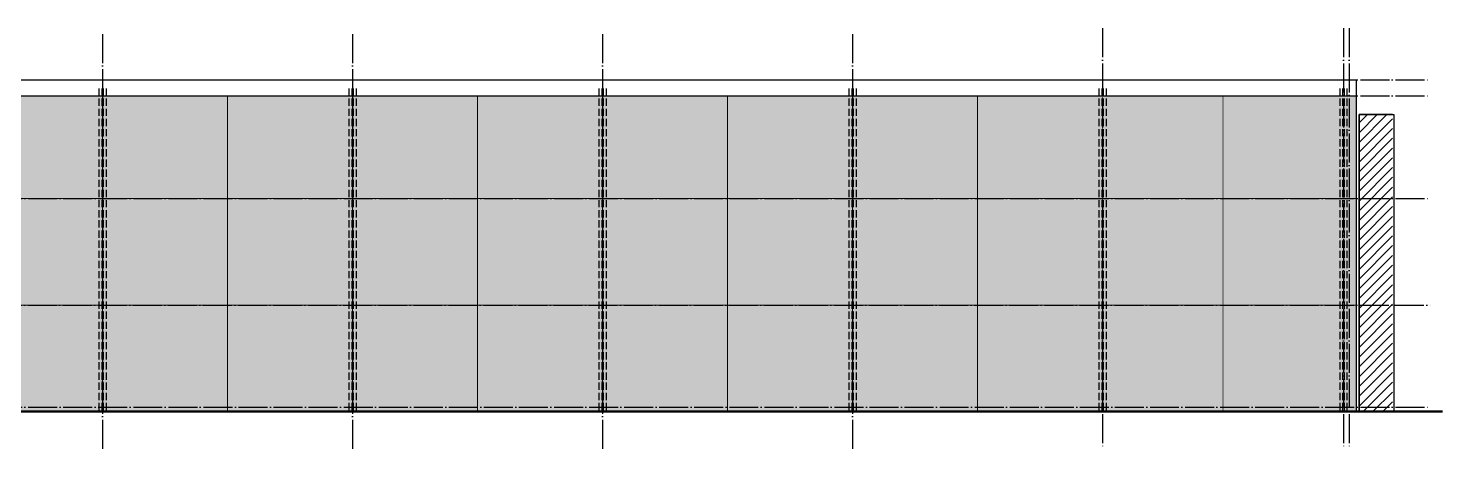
# Model space of a CAD drawing. Extents: x 447413 to 2975780, y -1432727 to 1301644.
# Drawn here: x 2344237 to 2393088, y -781341 to -766836 of the extents above; entities that cross this region are included whole.
import ezdxf

# ---------------------------------------------------------------- set-up
doc = ezdxf.new("R2010")
doc.units = 0
doc.header["$LTSCALE"] = 1000
doc.header["$MEASUREMENT"] = 0
doc.linetypes.add('DASH', pattern=[0.35, 0.25, -0.1])
doc.linetypes.add('DOTE', pattern=[2.42, 2, -0.2, 0.02, -0.2])
for name, color, linetype in [('DOTE', 1, 'Continuous'), ('墙梁', 2, 'Continuous'), ('柱子', 3, 'Continuous')]:
    doc.layers.add(name, color=color, linetype=linetype)
pattern_1 = [(45, (1095394.32, -1290326.2), (-168.379802, 168.379802), [])]

msp = doc.modelspace()

# ---------------------------------------------------------------- hatches: boundary and pattern name
h = msp.add_hatch()
h.set_pattern_fill('AR-B816', color=8, scale=200)
h.set_pattern_definition([(0, (1095394.32, -1290326.2), (0, 242.6208), []), (90, (1095394.32, -1290326.2), (-242.6208, 242.6208), [242.6208, -242.6208])])
h.paths.add_polyline_path([(2337966, -769160.9), (2390065.5, -769160.9), (2390065.5, -780060.9), (2337966, -780060.9)])
h = msp.add_hatch()
h.set_pattern_fill('ANSI31', color=97, scale=150)
h.set_pattern_definition(pattern_1)
h.paths.add_polyline_path([(2390165.5, -769810.9), (2391321.6, -769810.9), (2391321.6, -780060.9), (2390165.5, -780060.9)])
h = msp.add_hatch()
h.set_pattern_fill('ANSI31', color=97, scale=150)
h.set_pattern_definition(pattern_1)
h.paths.add_polyline_path([(2390165.5, -769810.9), (2391321.6, -769810.9), (2391321.6, -780060.9), (2390165.5, -780060.9)])

# ---------------------------------------------------------------- linework, layer by layer
for p, q in [((2274266.4, -768610.9, 126000), (2390065.5, -768610.9, 126000)), ((2337966, -768610.9, 126000), (2390065.5, -768610.9, 126000)), ((2337966, -768610.9, 126000), (2390065.5, -768610.9, 126000)), ((2390065.5, -768610.9, 126000), (2390065.5, -780060.9, 126000)), ((2391321.6, -769810.9, 126000), (2390165.5, -769810.9, 126000)), ((2390165.5, -769810.9, 126000), (2390165.5, -780060.9, 126000))]:
    msp.add_line(p, q)
at = {"elevation": 126000}
msp.add_lwpolyline([(2337966, -769160.9), (2390065.5, -769160.9), (2390065.5, -780060.9), (2337966, -780060.9)], close=True, dxfattribs=at)
at = {"color": 97, "elevation": 126000}
msp.add_lwpolyline([(2390165.5, -769810.9), (2391368.7, -769810.9), (2391368.7, -780060.9), (2390165.5, -780060.9)], close=True, dxfattribs=at)
at = {"const_width": 80, "elevation": 126000}
msp.add_lwpolyline([(2271069, -780060.9), (2393048, -780060.9)], dxfattribs=at)
at = {"layer": 'DOTE', "color": 8, "linetype": 'DOTE', "ltscale": 0.5}
for p, q in [((2381315.5, -766835.7, 126000), (2381315.5, -781340.6, 126000)), ((2389625.5, -766835.7, 126000), (2389625.5, -781340.6, 126000)), ((2389825.5, -766835.7, 126000), (2389825.5, -781340.6, 126000)), ((2346795.5, -767035.7, 126000), (2346795.5, -781340.6, 126000)), ((2355425.5, -767035.7, 126000), (2355425.5, -781340.6, 126000)), ((2364055.5, -767035.7, 126000), (2364055.5, -781340.6, 126000)), ((2372685.5, -767035.7, 126000), (2372685.5, -781340.6, 126000))]:
    msp.add_line(p, q, dxfattribs=at)
at = {"layer": 'DOTE', "color": 8, "linetype": 'DOTE', "ltscale": 0.5, "elevation": 126000}
for points in [[(2271632.3, -768610.9), (2392618.2, -768610.9)], [(2271632.3, -769160.9), (2392618.2, -769160.9)], [(2271632.3, -772710.9), (2392618.2, -772710.9)], [(2338166, -776385.9), (2392618.2, -776385.9)], [(2271632.3, -779910.9), (2392618.2, -779910.9)]]:
    msp.add_lwpolyline(points, dxfattribs=at)
at = {"layer": '墙梁', "color": 2, "const_width": 30, "elevation": 126000}
for points in [[(2390065.5, -769160.9), (2274266.4, -769160.9)], [(2390065.5, -772710.9), (2274266.4, -772710.9)]]:
    msp.add_lwpolyline(points, dxfattribs=at)
at = {"layer": '墙梁', "color": 3, "const_width": 30, "elevation": 126000}
for points in [[(2346795.5, -780103.2), (2346795.5, -769203.2)], [(2351110.5, -780060.9), (2351110.5, -769160.9)], [(2355425.5, -780103.2), (2355425.5, -769203.2)], [(2359740.5, -780060.9), (2359740.5, -769160.9)], [(2364055.5, -780103.2), (2364055.5, -769203.2)], [(2368370.5, -780060.9), (2368370.5, -769160.9)], [(2372685.5, -780060.9), (2372685.5, -769160.9)], [(2377000.5, -780060.9), (2377000.5, -769160.9)], [(2381315.5, -780103.2), (2381315.5, -769203.2)], [(2385470.5, -780060.9), (2385470.5, -769160.9)], [(2390065.5, -780060.9), (2390065.5, -769160.9)], [(2390065.5, -776385.9), (2338166, -776385.9)]]:
    msp.add_lwpolyline(points, dxfattribs=at)
at = {"layer": '柱子', "color": 254, "linetype": 'DASH'}
for p, q in [((2346670.5, -768910.9, 126000), (2346670.5, -780060.9, 126000)), ((2346770.5, -768910.9, 126000), (2346770.5, -780060.9, 126000)), ((2346820.5, -768910.9, 126000), (2346820.5, -780060.9, 126000)), ((2346920.5, -768910.9, 126000), (2346920.5, -780060.9, 126000)), ((2355300.5, -768910.9, 126000), (2355300.5, -780060.9, 126000)), ((2355400.5, -768910.9, 126000), (2355400.5, -780060.9, 126000)), ((2355450.5, -768910.9, 126000), (2355450.5, -780060.9, 126000)), ((2355550.5, -768910.9, 126000), (2355550.5, -780060.9, 126000)), ((2363930.5, -768910.9, 126000), (2363930.5, -780060.9, 126000)), ((2364030.5, -768910.9, 126000), (2364030.5, -780060.9, 126000)), ((2364080.5, -768910.9, 126000), (2364080.5, -780060.9, 126000)), ((2364180.5, -768910.9, 126000), (2364180.5, -780060.9, 126000)), ((2372560.5, -768910.9, 126000), (2372560.5, -780060.9, 126000)), ((2372660.5, -768910.9, 126000), (2372660.5, -780060.9, 126000)), ((2372710.5, -768910.9, 126000), (2372710.5, -780060.9, 126000)), ((2372810.5, -768910.9, 126000), (2372810.5, -780060.9, 126000)), ((2381190.5, -768910.9, 126000), (2381190.5, -780060.9, 126000)), ((2381290.5, -768910.9, 126000), (2381290.5, -780060.9, 126000)), ((2381340.5, -768910.9, 126000), (2381340.5, -780060.9, 126000)), ((2381440.5, -768910.9, 126000), (2381440.5, -780060.9, 126000)), ((2389500.5, -768910.9, 126000), (2389500.5, -780060.9, 126000)), ((2389600.5, -768910.9, 126000), (2389600.5, -780060.9, 126000)), ((2389650.5, -768910.9, 126000), (2389650.5, -780060.9, 126000)), ((2389750.5, -768910.9, 126000), (2389750.5, -780060.9, 126000))]:
    msp.add_line(p, q, dxfattribs=at)

doc.saveas('drawing.dxf')
